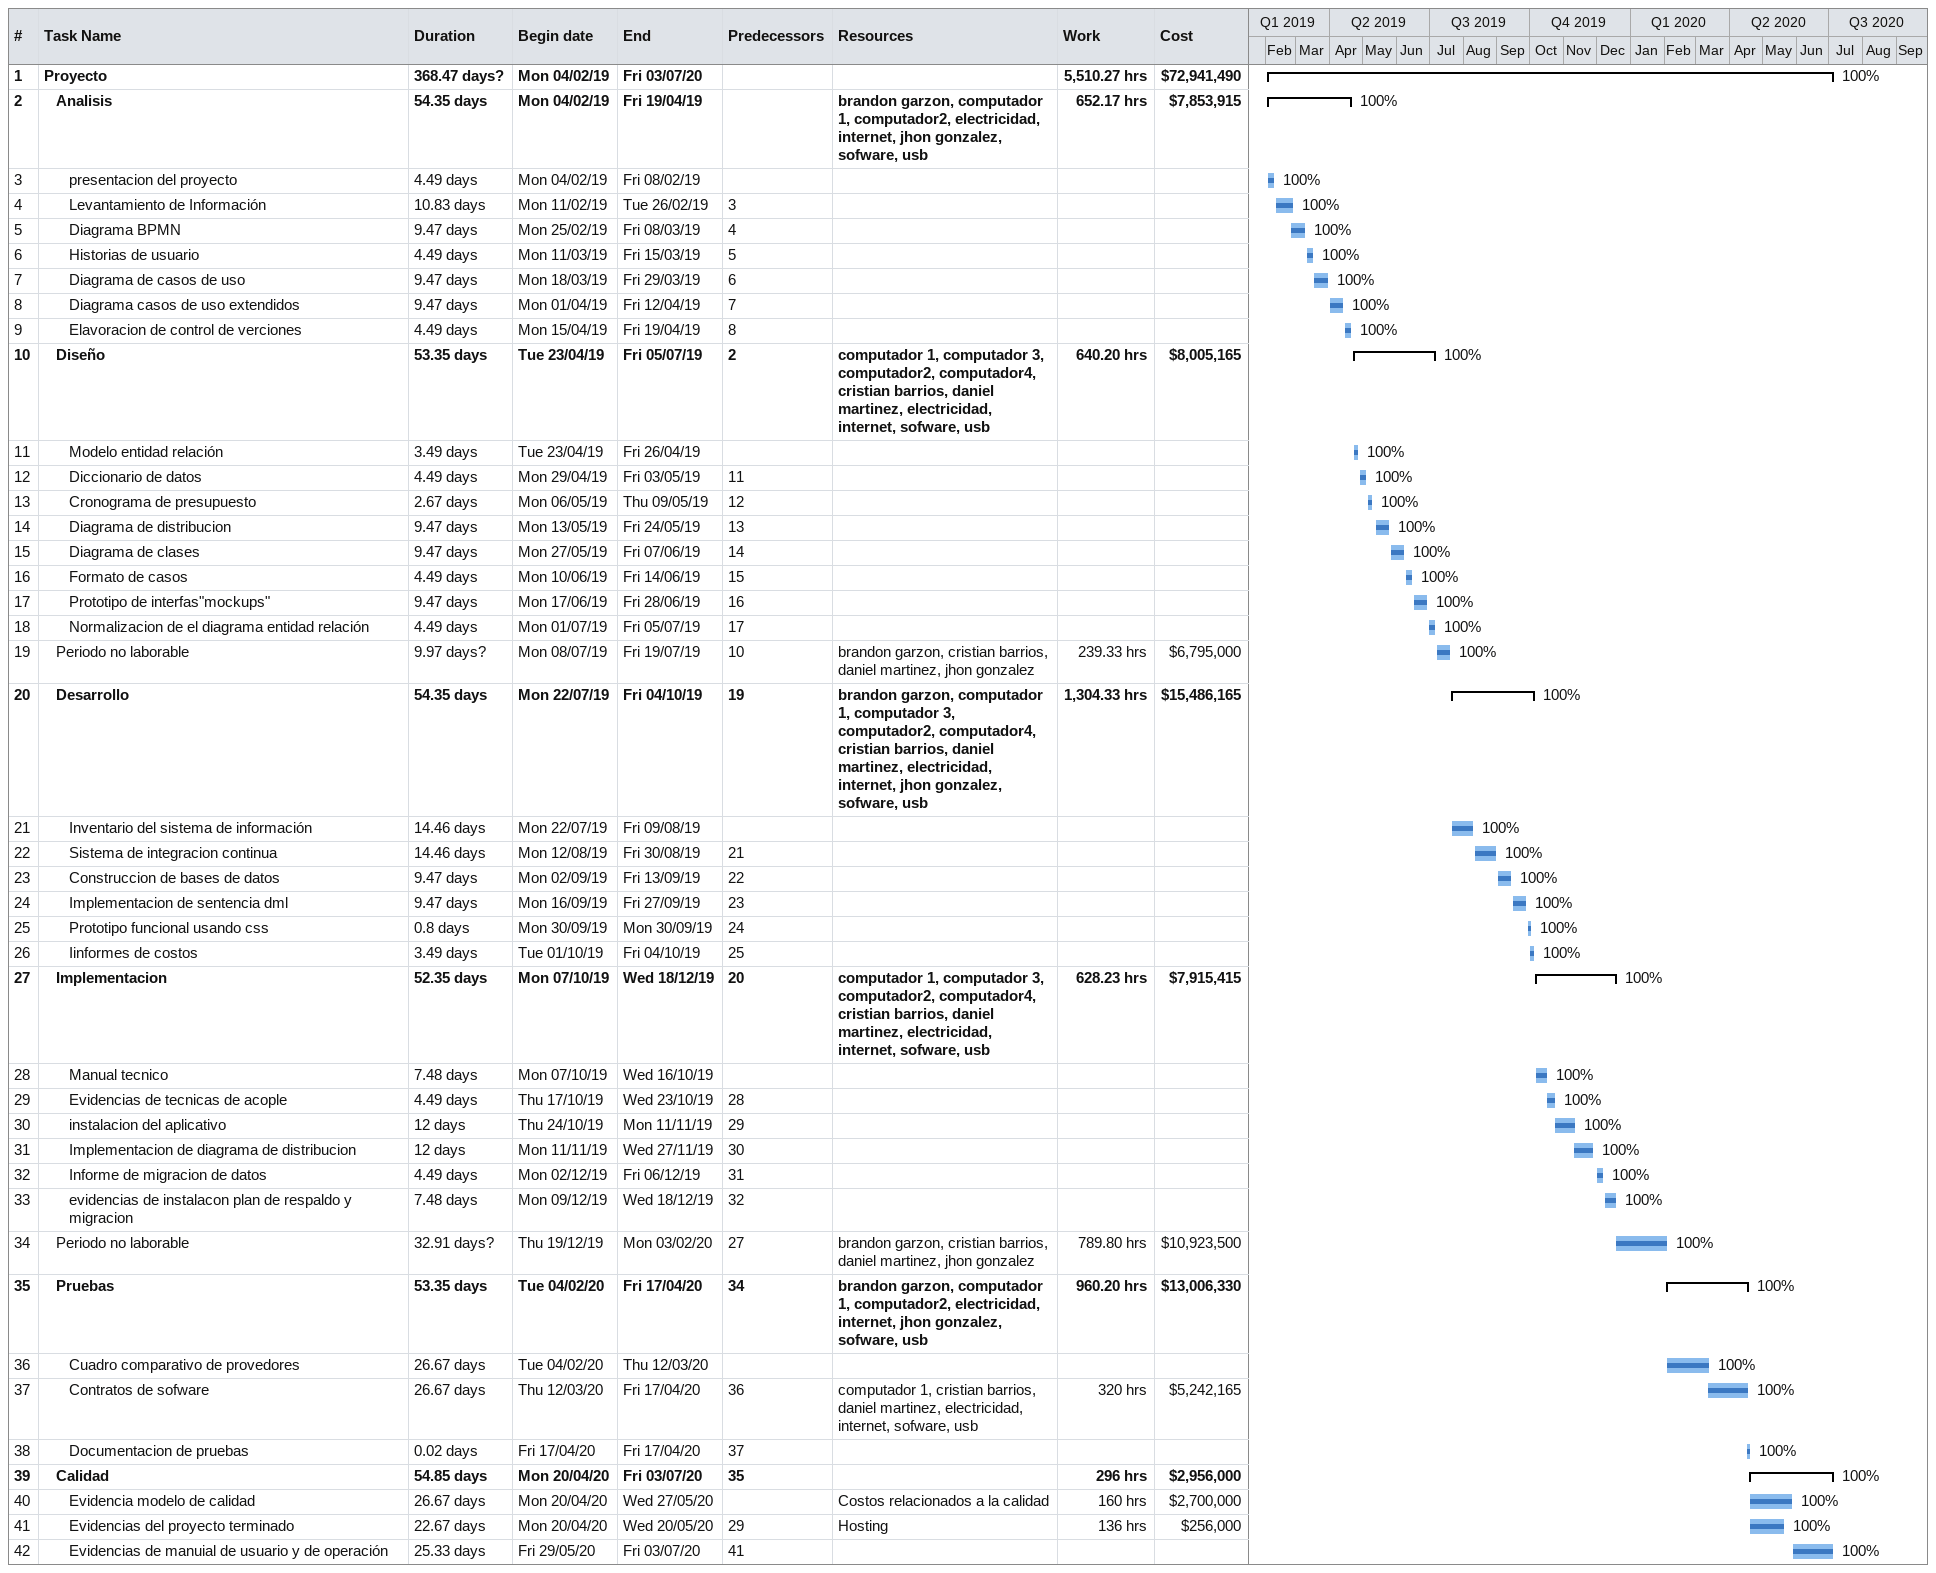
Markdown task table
| ID | Level | Task | Duration | Start | Finish | Predecessors | Resources | % complete | Work (h) | Cost ($) |
|---|---|---|---|---|---|---|---|---|---|---|
| 1 | 1 | **Proyecto** | 368.47d? | 2019-02-04 | 2020-07-03 |  |  | 100 | 5510.27 | 72941490 |
| 2 | 2 | **Analisis** | 54.35d | 2019-02-04 | 2019-04-19 |  | brandon garzon, computador 1, computador2, electricidad, internet, jhon gonzalez, sofware, usb | 100 | 652.17 | 7853915 |
| 3 | 3 | presentacion del proyecto | 4.49d | 2019-02-04 | 2019-02-08 |  |  | 100 |  |  |
| 4 | 3 | Levantamiento de Información | 10.83d | 2019-02-11 | 2019-02-26 | 3 |  | 100 |  |  |
| 5 | 3 | Diagrama BPMN | 9.47d | 2019-02-25 | 2019-03-08 | 4 |  | 100 |  |  |
| 6 | 3 | Historias de usuario | 4.49d | 2019-03-11 | 2019-03-15 | 5 |  | 100 |  |  |
| 7 | 3 | Diagrama de casos de uso | 9.47d | 2019-03-18 | 2019-03-29 | 6 |  | 100 |  |  |
| 8 | 3 | Diagrama casos de uso extendidos | 9.47d | 2019-04-01 | 2019-04-12 | 7 |  | 100 |  |  |
| 9 | 3 | Elavoracion de control de verciones | 4.49d | 2019-04-15 | 2019-04-19 | 8 |  | 100 |  |  |
| 10 | 2 | **Diseño** | 53.35d | 2019-04-23 | 2019-07-05 | 2 | computador 1, computador 3, computador2, computador4, cristian barrios, daniel martinez, electricidad, internet, sofware, usb | 100 | 640.20 | 8005165 |
| 11 | 3 | Modelo entidad relación | 3.49d | 2019-04-23 | 2019-04-26 |  |  | 100 |  |  |
| 12 | 3 | Diccionario de datos | 4.49d | 2019-04-29 | 2019-05-03 | 11 |  | 100 |  |  |
| 13 | 3 | Cronograma de presupuesto | 2.67d | 2019-05-06 | 2019-05-09 | 12 |  | 100 |  |  |
| 14 | 3 | Diagrama de distribucion | 9.47d | 2019-05-13 | 2019-05-24 | 13 |  | 100 |  |  |
| 15 | 3 | Diagrama de clases | 9.47d | 2019-05-27 | 2019-06-07 | 14 |  | 100 |  |  |
| 16 | 3 | Formato de casos | 4.49d | 2019-06-10 | 2019-06-14 | 15 |  | 100 |  |  |
| 17 | 3 | Prototipo de interfas"mockups" | 9.47d | 2019-06-17 | 2019-06-28 | 16 |  | 100 |  |  |
| 18 | 3 | Normalizacion de el diagrama entidad relación | 4.49d | 2019-07-01 | 2019-07-05 | 17 |  | 100 |  |  |
| 19 | 2 | Periodo no laborable | 9.97d? | 2019-07-08 | 2019-07-19 | 10 | brandon garzon, cristian barrios, daniel martinez, jhon gonzalez | 100 | 239.33 | 6795000 |
| 20 | 2 | **Desarrollo** | 54.35d | 2019-07-22 | 2019-10-04 | 19 | brandon garzon, computador 1, computador 3, computador2, computador4, cristian barrios, daniel martinez, electricidad, internet, jhon gonzalez, sofware, usb | 100 | 1304.33 | 15486165 |
| 21 | 3 | Inventario del sistema de información | 14.46d | 2019-07-22 | 2019-08-09 |  |  | 100 |  |  |
| 22 | 3 | Sistema de integracion continua | 14.46d | 2019-08-12 | 2019-08-30 | 21 |  | 100 |  |  |
| 23 | 3 | Construccion de bases de datos | 9.47d | 2019-09-02 | 2019-09-13 | 22 |  | 100 |  |  |
| 24 | 3 | Implementacion de sentencia dml | 9.47d | 2019-09-16 | 2019-09-27 | 23 |  | 100 |  |  |
| 25 | 3 | Prototipo funcional usando css | 0.8d | 2019-09-30 | 2019-09-30 | 24 |  | 100 |  |  |
| 26 | 3 | Iinformes de costos | 3.49d | 2019-10-01 | 2019-10-04 | 25 |  | 100 |  |  |
| 27 | 2 | **Implementacion** | 52.35d | 2019-10-07 | 2019-12-18 | 20 | computador 1, computador 3, computador2, computador4, cristian barrios, daniel martinez, electricidad, internet, sofware, usb | 100 | 628.23 | 7915415 |
| 28 | 3 | Manual tecnico | 7.48d | 2019-10-07 | 2019-10-16 |  |  | 100 |  |  |
| 29 | 3 | Evidencias de tecnicas de acople | 4.49d | 2019-10-17 | 2019-10-23 | 28 |  | 100 |  |  |
| 30 | 3 | instalacion del aplicativo | 12d | 2019-10-24 | 2019-11-11 | 29 |  | 100 |  |  |
| 31 | 3 | Implementacion de diagrama de distribucion | 12d | 2019-11-11 | 2019-11-27 | 30 |  | 100 |  |  |
| 32 | 3 | Informe de migracion de datos | 4.49d | 2019-12-02 | 2019-12-06 | 31 |  | 100 |  |  |
| 33 | 3 | evidencias de instalacon plan de respaldo y migracion | 7.48d | 2019-12-09 | 2019-12-18 | 32 |  | 100 |  |  |
| 34 | 2 | Periodo no laborable | 32.91d? | 2019-12-19 | 2020-02-03 | 27 | brandon garzon, cristian barrios, daniel martinez, jhon gonzalez | 100 | 789.80 | 10923500 |
| 35 | 2 | **Pruebas** | 53.35d | 2020-02-04 | 2020-04-17 | 34 | brandon garzon, computador 1, computador2, electricidad, internet, jhon gonzalez, sofware, usb | 100 | 960.20 | 13006330 |
| 36 | 3 | Cuadro comparativo de provedores | 26.67d | 2020-02-04 | 2020-03-12 |  |  | 100 |  |  |
| 37 | 3 | Contratos de sofware | 26.67d | 2020-03-12 | 2020-04-17 | 36 | computador 1, cristian barrios, daniel martinez, electricidad, internet, sofware, usb | 100 | 320 | 5242165 |
| 38 | 3 | Documentacion de pruebas | 0.02d | 2020-04-17 | 2020-04-17 | 37 |  | 100 |  |  |
| 39 | 2 | **Calidad** | 54.85d | 2020-04-20 | 2020-07-03 | 35 |  | 100 | 296 | 2956000 |
| 40 | 3 | Evidencia modelo de calidad | 26.67d | 2020-04-20 | 2020-05-27 |  | Costos relacionados a la calidad | 100 | 160 | 2700000 |
| 41 | 3 | Evidencias del proyecto terminado | 22.67d | 2020-04-20 | 2020-05-20 | 29 | Hosting | 100 | 136 | 256000 |
| 42 | 3 | Evidencias de manuial de usuario y de operación | 25.33d | 2020-05-29 | 2020-07-03 | 41 |  | 100 |  |  |
